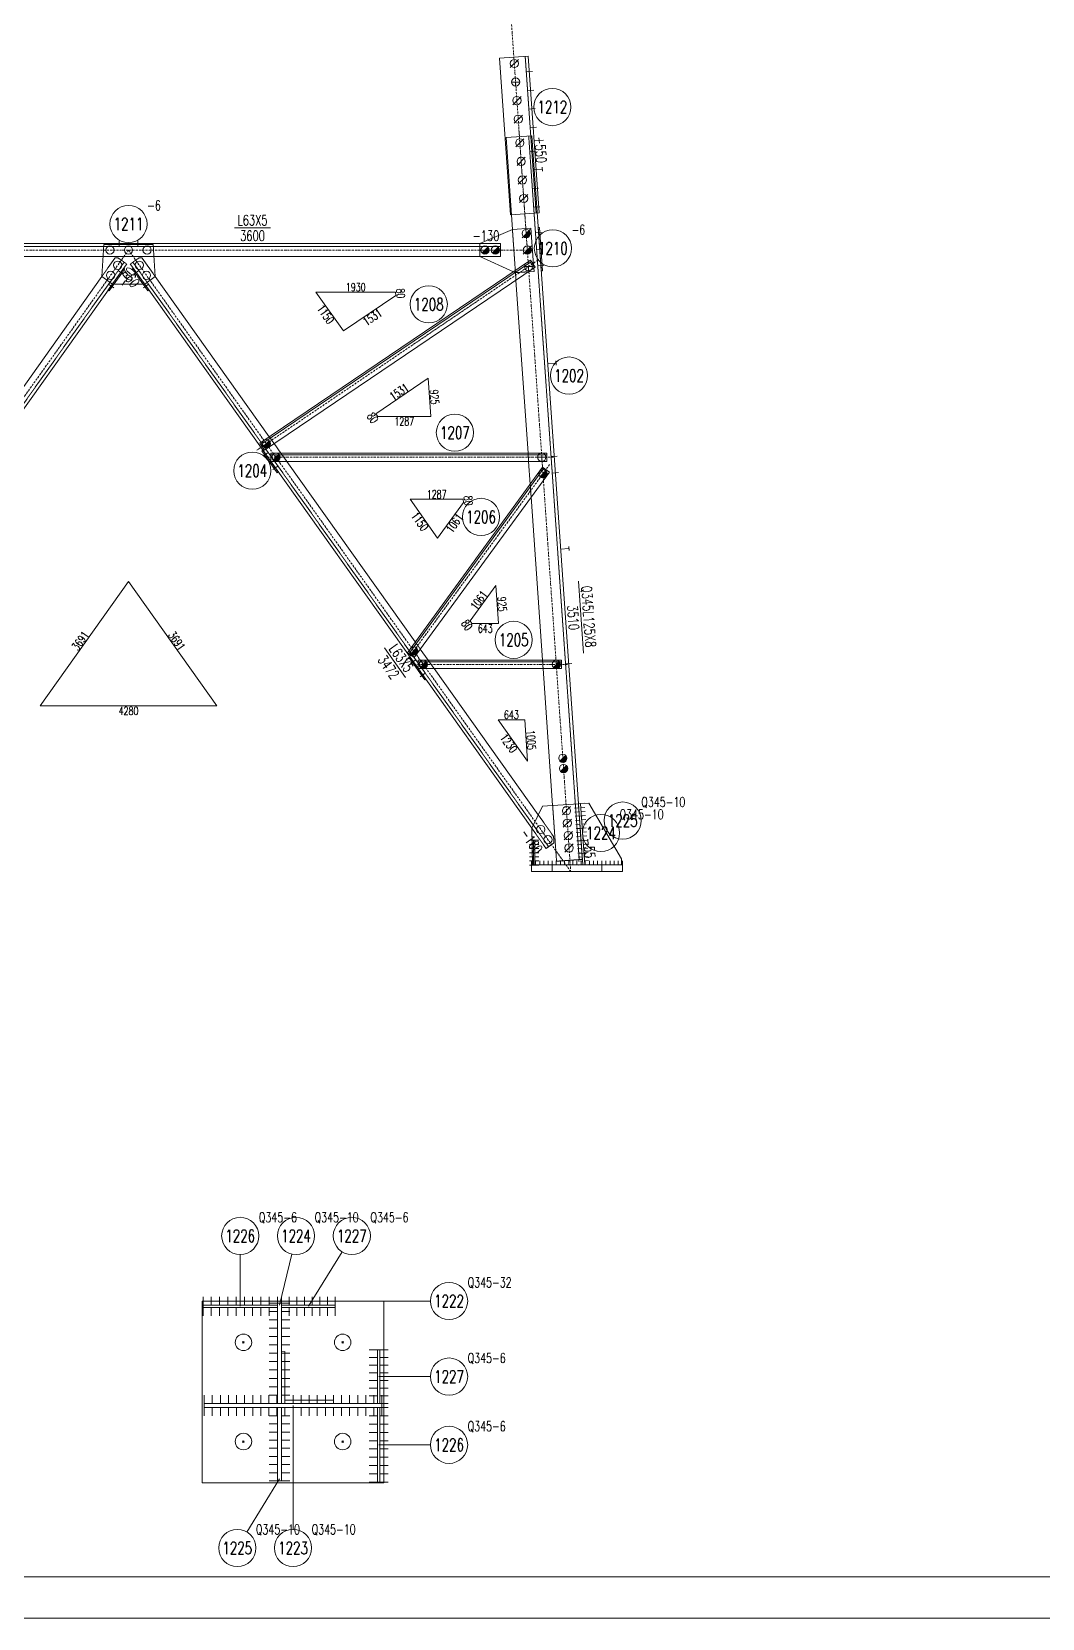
# Model space of a CAD drawing. Extents: x -62666 to 126696, y -48828 to 60042.
# Drawn here: x 113396 to 118286, y -48828 to -41151 of the extents above; entities that cross this region are included whole.
import ezdxf
from ezdxf.enums import TextEntityAlignment as Align

# ---------------------------------------------------------------- set-up
doc = ezdxf.new("R2010")
doc.units = 0
doc.header["$MEASUREMENT"] = 0
doc.linetypes.add('Dash', pattern=[2.75, 2, -0.75])
doc.linetypes.add('DashDot', pattern=[15.6, 9, -3, 0.6, -3])
doc.layers.get('0').update_dxf_attribs({"linetype": 'CONTINUOUS', "lineweight": 25})
doc.styles.get("Standard").update_dxf_attribs({"font": 'simplex.shx', "width": 0.7, "height": 3, "bigfont": 'gbhzfs.shx'})

# ---------------------------------------------------------------- blocks, each defined once
blk = doc.blocks.new('M20X55S')
at = {"color": 3, "linetype": 'Continuous', "lineweight": 13}
blk.add_line((-1, -1), (1, 1), dxfattribs=at)
blk.add_circle((0, 0), 1, dxfattribs=at)
blk = doc.blocks.new('M16X40S')
at = {"color": 3, "linetype": 'Continuous', "lineweight": 13}
blk.add_line((-0.707, -0.707), (0.707, 0.707), dxfattribs=at)
blk.add_circle((0, 0), 1, dxfattribs=at)
for radius in [0.9, 0.8, 0.7, 0.6, 0.5, 0.4, 0.3, 0.2, 0.1]:
    blk.add_arc((0, 0), radius, 225, 45, dxfattribs=at)
blk = doc.blocks.new('StepBolt')
at = {"color": 3, "linetype": 'Continuous', "lineweight": 13}
for p, q in [((-1, 0), (1, 0)), ((0, 0), (0, -1))]:
    blk.add_line(p, q, dxfattribs=at)
blk.add_circle((0, 0), 1, dxfattribs=at)
blk = doc.blocks.new('M16X50S')
at = {"color": 3, "linetype": 'Continuous', "lineweight": 13}
blk.add_line((-1, -1), (1, 1), dxfattribs=at)
blk.add_circle((0, 0), 1, dxfattribs=at)
for radius in [0.9, 0.8, 0.7, 0.6, 0.5, 0.4, 0.3, 0.2, 0.1]:
    blk.add_arc((0, 0), radius, 225, 45, dxfattribs=at)
blk = doc.blocks.new('M20X45S')
at = {"color": 3, "linetype": 'Continuous', "lineweight": 13}
blk.add_circle((0, 0), 1, dxfattribs=at)
blk = doc.blocks.new('DefaultBolt')
at = {"color": 3, "linetype": 'Continuous', "lineweight": 13}
for p, q in [((-0.1, -0.1), (0.1, 0.1)), ((0.1, -0.1), (-0.1, 0.1))]:
    blk.add_line(p, q, dxfattribs=at)
blk.add_circle((0, 0), 1, dxfattribs=at)

msp = doc.modelspace()

# ---------------------------------------------------------------- linework, layer by layer
at = {"color": 3, "linetype": 'DashDot', "lineweight": 0}
for p, q in [((115696.26323, -40805.99656), (115794.137, -42207.58342)), ((115753.73269, -41628.99247), (116004.14643, -45214.9251)), ((113864.1464, -42207.58342), (111724.14635, -45214.92516)), ((111934.15585, -42207.58342), (115794.137, -42207.58342)), ((113864.14646, -42207.58342), (116004.1465, -45214.92516)), ((115845.28702, -42256.58341), (114485.52952, -43175.64833)), ((115919.14014, -43210.03065), (114522.47981, -43210.03067)), ((115902.11936, -43245.39715), (115212.02423, -44191.73543)), ((115989.14329, -44212.47787), (115235.81315, -44212.47791))]:
    msp.add_line(p, q, dxfattribs=at)
at = {"color": 3, "linetype": 'Dash', "lineweight": 0}
for p, q in [((115783.82178, -41271.02685), (115836.76417, -42029.18049)), ((115800.71325, -41655.78477), (116045.20566, -45156.9239)), ((115739.09833, -42352.4967), (115721.98034, -42107.36657)), ((112064.15585, -42190.58342), (115664.137, -42190.58342)), ((115564.137, -42175.58342), (115664.137, -42175.58342)), ((115664.137, -42175.58342), (115664.137, -42238.58342)), ((113843.21045, -42266.32596), (111830.76288, -45094.41824)), ((113734.52741, -42336.26877), (113799.46321, -42245.0145)), ((113987.72996, -42238.58342), (113740.5629, -42238.58342)), ((113840.93741, -42295.39198), (113765.5655, -42401.31211)), ((113855.43201, -42275.02272), (113785.85794, -42372.79515)), ((113799.46321, -42245.0145), (113813.06395, -42244.87396)), ((113813.06395, -42244.87396), (113855.43201, -42275.02272)), ((113845.82603, -42298.87068), (113840.93741, -42295.39198)), ((113915.2289, -42244.87396), (113872.86085, -42275.02272)), ((113872.86085, -42275.02272), (113942.43492, -42372.79515)), ((113882.46682, -42298.87068), (113887.35544, -42295.39198)), ((113885.0824, -42266.32596), (115897.52998, -45094.41824)), ((113887.35544, -42295.39198), (113962.72736, -42401.31211)), ((113928.82964, -42245.0145), (113915.2289, -42244.87396)), ((113993.76544, -42336.26877), (113928.82964, -42245.0145)), ((115664.137, -42238.58342), (115564.137, -42238.58342)), ((115825.2511, -42294.26573), (115824.18006, -42278.9283)), ((113793.22198, -42372.79515), (113845.82603, -42298.87068)), ((113935.07088, -42372.79515), (113882.46682, -42298.87068)), ((115726.89825, -42312.46282), (115736.61053, -42316.87135)), ((115736.61053, -42316.87135), (115798.16576, -42312.57281)), ((114568.38714, -43143.78454), (114545.18905, -43111.18427)), ((114513.7212, -43175.62368), (114589.09311, -43281.54382)), ((114629.75918, -43230.03066), (114601.2955, -43190.03066)), ((115800.37849, -43230.03065), (115797.5852, -43190.03065)), ((115812.41248, -43402.35772), (115808.086, -43340.40246)), ((115275.91204, -44138.06918), (115251.46205, -44103.70962)), ((115227.05455, -44178.07093), (115302.42646, -44283.99106)), ((115343.09252, -44232.47791), (115314.62885, -44192.47791)), ((115870.38164, -44232.47788), (115867.58835, -44192.47788)), ((115935.47289, -45164.58679), (115916.66399, -44895.24272)), ((116041.36032, -44886.5349), (116060.16922, -45155.87896)), ((115920.98478, -45044.58981), (115846.83611, -44940.38869)), ((115815.73435, -45005.34257), (115885.30842, -45103.115)), ((115922.78786, -45076.44494), (115920.98478, -45044.58981)), ((115885.30842, -45103.115), (115922.78786, -45076.44494)), ((115819.21949, -45182.84679), (116062.00356, -45182.84679)), ((116060.12057, -45155.88236), (115935.47289, -45164.58679)), ((116072.07692, -45182.84679), (116249.21949, -45182.84679))]:
    msp.add_line(p, q, dxfattribs=at)
at = {"color": 3, "linetype": 'Continuous', "lineweight": 13}
for p, q in [((114376.64329, -42100.58342), (114551.64329, -42100.58342)), ((116041.29859, -43809.03303), (116065.6805, -44158.18275)), ((115102.6537, -44132.60897), (115204.11589, -44275.19377))]:
    msp.add_line(p, q, dxfattribs=at)
at = {"color": 3, "linetype": 'Continuous', "lineweight": 0}
for p, q in [((115813.71213, -42263.44101), (114503.66471, -43148.9067)), ((115156.64551, -42410.99768), (114770.64739, -42410.99768)), ((114770.64739, -42410.99768), (114904.03752, -42598.4508)), ((114904.03752, -42598.4508), (115157.76011, -42426.95881)), ((115157.76011, -42426.95881), (115156.64551, -42410.99768)), ((115314.42741, -42827.9377), (115060.70483, -42999.42969)), ((115327.31344, -43012.46602), (115314.42741, -42827.9377)), ((115060.70483, -42999.42969), (115069.98137, -43012.46602)), ((115069.98137, -43012.46602), (115327.31344, -43012.46602)), ((115889.14014, -43198.03065), (114552.47981, -43198.03067)), ((115874.74743, -43262.56624), (115220.00453, -44160.42545)), ((115483.98074, -43413.44491), (115226.64867, -43413.44491)), ((115226.64867, -43413.44491), (115360.0388, -43600.89804)), ((115360.0388, -43600.89804), (115485.09534, -43429.40604)), ((115485.09534, -43429.40604), (115483.98074, -43413.44491)), ((113864.14643, -43811.49896), (113436.14643, -44412.96728)), ((114292.14643, -44412.96728), (113864.14643, -43811.49896)), ((115641.76264, -43830.38493), (115516.70609, -44001.87693)), ((115654.64866, -44014.91325), (115641.76264, -43830.38493)), ((115516.70609, -44001.87693), (115525.98264, -44014.91326)), ((115525.98264, -44014.91326), (115654.64866, -44014.91325)), ((115959.14328, -44200.47787), (115265.81315, -44200.47791)), ((113436.14643, -44412.96728), (114292.14643, -44412.96728)), ((115781.25609, -44479.79713), (115652.59006, -44479.79714)), ((115652.59006, -44479.79714), (115795.25671, -44680.28656)), ((115795.25671, -44680.28656), (115781.25609, -44479.79713)), ((116041.36032, -44886.5349), (116021.40914, -44887.92813)), ((116042.73979, -44906.28902), (116022.78862, -44907.68226)), ((116051.33591, -44885.83828), (116071.28708, -44884.44504)), ((116052.71538, -44905.5924), (116072.66656, -44904.19917)), ((116044.11927, -44926.04315), (116024.16809, -44927.43638)), ((116045.49874, -44945.79727), (116025.54757, -44947.19051)), ((116046.87822, -44965.5514), (116026.92705, -44966.94464)), ((116054.09486, -44925.34653), (116074.04603, -44923.9533)), ((116055.47433, -44945.10066), (116075.42551, -44943.70742)), ((116056.85381, -44964.85478), (116076.80498, -44963.46155)), ((116058.23328, -44984.60891), (116078.18446, -44983.21567)), ((116048.2577, -44985.30553), (116028.30652, -44986.69876)), ((116049.63717, -45005.05965), (116029.686, -45006.45289)), ((116051.01665, -45024.81378), (116031.06547, -45026.20702)), ((116052.39612, -45044.56791), (116032.44495, -45045.96114)), ((116059.61276, -45004.36304), (116079.56393, -45002.9698)), ((116060.99223, -45024.11716), (116080.94341, -45022.72393)), ((116062.37171, -45043.87129), (116082.32288, -45042.47805)), ((115824.05245, -45063.25315), (115804.05245, -45063.25315)), ((115824.05245, -45083.3021), (115804.05245, -45083.3021)), ((115824.05245, -45103.35104), (115804.05245, -45103.35104)), ((115824.05245, -45123.39999), (115804.05245, -45123.39999)), ((115830.05245, -45063.25315), (115850.05245, -45063.25315)), ((115830.05245, -45083.3021), (115850.05245, -45083.3021)), ((115830.05245, -45103.35104), (115850.05245, -45103.35104)), ((115830.05245, -45123.39999), (115850.05245, -45123.39999)), ((116053.7756, -45064.32203), (116033.82442, -45065.71527)), ((116055.15507, -45084.07616), (116035.2039, -45085.46939)), ((116056.53455, -45103.83028), (116036.58337, -45105.22352)), ((116057.91402, -45123.58441), (116037.96285, -45124.97765)), ((116063.75118, -45063.62541), (116083.70236, -45062.23218)), ((116065.13066, -45083.37954), (116085.08183, -45081.98631)), ((116066.51013, -45103.13367), (116086.46131, -45101.74043)), ((116067.88961, -45122.88779), (116087.84078, -45121.49456)), ((115824.05245, -45143.44893), (115804.05245, -45143.44893)), ((115824.05245, -45163.49788), (115804.05245, -45163.49788)), ((115824.05245, -45183.54682), (115804.05245, -45183.54682)), ((115814.21949, -45182.84679), (115814.21949, -45162.89561)), ((115830.05245, -45143.44893), (115850.05245, -45143.44893)), ((115830.05245, -45163.49788), (115850.05245, -45163.49788)), ((115830.05245, -45183.54682), (115850.05245, -45183.54682)), ((115834.21949, -45182.84679), (115834.21949, -45162.89561)), ((115854.21949, -45182.84679), (115854.21949, -45162.89561)), ((115874.21949, -45182.84679), (115874.21949, -45162.89561)), ((115894.21949, -45182.84679), (115894.21949, -45162.89561)), ((115914.21949, -45182.84679), (115914.21949, -45162.89561)), ((115934.21949, -45182.84679), (115934.21949, -45162.89561)), ((115954.21949, -45182.84679), (115954.21949, -45162.89561)), ((115974.21949, -45182.84679), (115974.21949, -45162.89561)), ((115994.21949, -45182.84679), (115994.21949, -45162.89561)), ((116014.21949, -45182.84679), (116014.21949, -45162.89561)), ((116034.21949, -45182.84679), (116034.21949, -45162.89561)), ((116059.2935, -45143.33854), (116039.34232, -45144.73177)), ((116060.67297, -45163.09266), (116040.7218, -45164.4859)), ((116062.05245, -45182.84679), (116042.10127, -45184.24002)), ((116054.21949, -45182.84679), (116054.21949, -45162.89561)), ((116069.26908, -45142.64192), (116089.22026, -45141.24868)), ((116070.64856, -45162.39605), (116090.59973, -45161.00281)), ((116072.02803, -45182.15017), (116091.97921, -45180.75694)), ((116074.21949, -45182.84679), (116074.21949, -45162.89561)), ((116094.21949, -45182.84679), (116094.21949, -45162.89561)), ((116114.21949, -45182.84679), (116114.21949, -45162.89561)), ((116134.21949, -45182.84679), (116134.21949, -45162.89561)), ((116154.21949, -45182.84679), (116154.21949, -45162.89561)), ((116174.21949, -45182.84679), (116174.21949, -45162.89561)), ((116194.21949, -45182.84679), (116194.21949, -45162.89561)), ((116214.21949, -45182.84679), (116214.21949, -45162.89561)), ((116234.21949, -45182.84679), (116234.21949, -45162.89561)), ((116254.21949, -45182.84679), (116254.21949, -45162.89561))]:
    msp.add_line(p, q, dxfattribs=at)
at = {"color": 7, "linetype": 'Continuous', "lineweight": 13}
for p, q in [((114897.46989, -47054.20657), (114734.73825, -47318.25443)), ((114404.6893, -47067.58851), (114404.6893, -47318.25443)), ((114653.80272, -47065.13136), (114594.76266, -47312.58851)), ((115325.40416, -47292.58851), (115100.40416, -47292.58851)), ((115325.40416, -47658.25443), (115074.73825, -47658.25443)), ((114660.40416, -48397.58851), (114660.40416, -47798.2056)), ((115325.40416, -47988.30337), (115074.73825, -47988.30337)), ((114437.27391, -48410.75605), (114594.76266, -48152.58851))]:
    msp.add_line(p, q, dxfattribs=at)
at = {"color": 7, "linetype": 'Continuous', "lineweight": 0}
for p, q in [((114224.6893, -47312.25443), (114224.6893, -47272.25443)), ((114264.6893, -47312.25443), (114264.6893, -47272.25443)), ((114304.6893, -47312.25443), (114304.6893, -47272.25443)), ((114344.6893, -47312.25443), (114344.6893, -47272.25443)), ((114384.6893, -47312.25443), (114384.6893, -47272.25443)), ((114424.6893, -47312.25443), (114424.6893, -47272.25443)), ((114464.6893, -47312.25443), (114464.6893, -47272.25443)), ((114504.6893, -47312.25443), (114504.6893, -47272.25443)), ((114544.6893, -47312.25443), (114544.6893, -47272.25443)), ((114584.6893, -47312.25443), (114584.6893, -47272.25443)), ((114604.73825, -47312.25443), (114604.73825, -47272.25443)), ((114641.8811, -47312.25443), (114641.8811, -47272.25443)), ((114679.02396, -47312.25443), (114679.02396, -47272.25443)), ((114716.16682, -47312.25443), (114716.16682, -47272.25443)), ((114753.30968, -47312.25443), (114753.30968, -47272.25443)), ((114790.45253, -47312.25443), (114790.45253, -47272.25443)), ((114827.59539, -47312.25443), (114827.59539, -47272.25443)), ((114864.73825, -47312.25443), (114864.73825, -47272.25443)), ((114224.6893, -47324.25443), (114224.6893, -47364.25443)), ((114264.6893, -47324.25443), (114264.6893, -47364.25443)), ((114304.6893, -47324.25443), (114304.6893, -47364.25443)), ((114344.6893, -47324.25443), (114344.6893, -47364.25443)), ((114384.6893, -47324.25443), (114384.6893, -47364.25443)), ((114424.6893, -47324.25443), (114424.6893, -47364.25443)), ((114464.6893, -47324.25443), (114464.6893, -47364.25443)), ((114504.6893, -47324.25443), (114504.6893, -47364.25443)), ((114544.6893, -47324.25443), (114544.6893, -47364.25443)), ((114584.78707, -47302.58851), (114544.88472, -47302.58851)), ((114584.78707, -47343.05252), (114544.88472, -47343.05252)), ((114584.6893, -47324.25443), (114584.6893, -47364.25443)), ((114604.73825, -47302.58851), (114644.6406, -47302.58851)), ((114604.73825, -47324.25443), (114604.73825, -47364.25443)), ((114604.73825, -47343.05252), (114644.6406, -47343.05252)), ((114641.8811, -47324.25443), (114641.8811, -47364.25443)), ((114679.02396, -47324.25443), (114679.02396, -47364.25443)), ((114716.16682, -47324.25443), (114716.16682, -47364.25443)), ((114753.30968, -47324.25443), (114753.30968, -47364.25443)), ((114790.45253, -47324.25443), (114790.45253, -47364.25443)), ((114827.59539, -47324.25443), (114827.59539, -47364.25443)), ((114864.73825, -47324.25443), (114864.73825, -47364.25443)), ((114584.78707, -47383.51653), (114544.88472, -47383.51653)), ((114584.78707, -47423.98055), (114544.88472, -47423.98055)), ((114604.73825, -47383.51653), (114644.6406, -47383.51653)), ((114604.73825, -47423.98055), (114644.6406, -47423.98055)), ((114584.78707, -47464.44456), (114544.88472, -47464.44456)), ((114584.78707, -47504.90857), (114544.88472, -47504.90857)), ((114604.73825, -47464.44456), (114644.6406, -47464.44456)), ((114604.73825, -47504.90857), (114644.6406, -47504.90857)), ((114584.78707, -47545.37258), (114544.88472, -47545.37258)), ((114584.78707, -47585.83659), (114544.88472, -47585.83659)), ((114604.73825, -47545.37258), (114644.6406, -47545.37258)), ((114604.73825, -47585.83659), (114644.6406, -47585.83659)), ((115068.73825, -47528.25443), (115028.73825, -47528.25443)), ((115068.73825, -47565.39728), (115028.73825, -47565.39728)), ((115080.73825, -47528.25443), (115120.73825, -47528.25443)), ((115080.73825, -47565.39728), (115120.73825, -47565.39728)), ((114584.78707, -47626.30061), (114544.88472, -47626.30061)), ((114584.78707, -47666.76462), (114544.88472, -47666.76462)), ((114604.73825, -47626.30061), (114644.6406, -47626.30061)), ((114604.73825, -47666.76462), (114644.6406, -47666.76462)), ((115068.73825, -47602.54014), (115028.73825, -47602.54014)), ((115068.73825, -47639.683), (115028.73825, -47639.683)), ((115080.73825, -47602.54014), (115120.73825, -47602.54014)), ((115080.73825, -47639.683), (115120.73825, -47639.683)), ((114584.78707, -47707.22863), (114544.88472, -47707.22863)), ((114604.73825, -47707.22863), (114644.6406, -47707.22863)), ((115068.73825, -47676.82585), (115028.73825, -47676.82585)), ((115068.73825, -47713.96871), (115028.73825, -47713.96871)), ((115080.73825, -47676.82585), (115120.73825, -47676.82585)), ((115080.73825, -47713.96871), (115120.73825, -47713.96871)), ((114230.40416, -47788.25443), (114230.40416, -47748.35208)), ((114230.40416, -47808.2056), (114230.40416, -47848.10795)), ((114269.49507, -47788.25443), (114269.49507, -47748.35208)), ((114269.49507, -47808.2056), (114269.49507, -47848.10795)), ((114308.58598, -47788.25443), (114308.58598, -47748.35208)), ((114308.58598, -47808.2056), (114308.58598, -47848.10795)), ((114347.67689, -47788.25443), (114347.67689, -47748.35208)), ((114347.67689, -47808.2056), (114347.67689, -47848.10795)), ((114386.7678, -47788.25443), (114386.7678, -47748.35208)), ((114386.7678, -47808.2056), (114386.7678, -47848.10795)), ((114425.85871, -47788.25443), (114425.85871, -47748.35208)), ((114425.85871, -47808.2056), (114425.85871, -47848.10795)), ((114464.94962, -47788.25443), (114464.94962, -47748.35208)), ((114464.94962, -47808.2056), (114464.94962, -47848.10795)), ((114504.04053, -47788.25443), (114504.04053, -47748.35208)), ((114504.04053, -47808.2056), (114504.04053, -47848.10795)), ((114543.13144, -47788.25443), (114543.13144, -47748.35208)), ((114543.13144, -47808.2056), (114543.13144, -47848.10795)), ((114584.78707, -47747.69264), (114544.88472, -47747.69264)), ((114584.78707, -47788.15666), (114544.88472, -47788.15666)), ((114584.78707, -47808.30337), (114544.88472, -47808.30337)), ((114582.22235, -47788.25443), (114582.22235, -47748.35208)), ((114582.22235, -47808.2056), (114582.22235, -47848.10795)), ((114604.73825, -47747.69264), (114644.6406, -47747.69264)), ((114604.73825, -47788.15666), (114644.6406, -47788.15666)), ((114604.73825, -47808.30337), (114644.6406, -47808.30337)), ((114621.31325, -47788.25443), (114621.31325, -47748.35208)), ((114621.31325, -47808.2056), (114621.31325, -47848.10795)), ((114660.40416, -47788.25443), (114660.40416, -47748.35208)), ((114660.40416, -47808.2056), (114660.40416, -47848.10795)), ((114699.49507, -47788.25443), (114699.49507, -47748.35208)), ((114699.49507, -47808.2056), (114699.49507, -47848.10795)), ((114738.58598, -47788.25443), (114738.58598, -47748.35208)), ((114738.58598, -47808.2056), (114738.58598, -47848.10795)), ((114777.67689, -47788.25443), (114777.67689, -47748.35208)), ((114777.67689, -47808.2056), (114777.67689, -47848.10795)), ((114816.7678, -47788.25443), (114816.7678, -47748.35208)), ((114816.7678, -47808.2056), (114816.7678, -47848.10795)), ((114855.85871, -47788.25443), (114855.85871, -47748.35208)), ((114855.85871, -47808.2056), (114855.85871, -47848.10795)), ((114894.94962, -47788.25443), (114894.94962, -47748.35208)), ((114894.94962, -47808.2056), (114894.94962, -47848.10795)), ((114934.04053, -47788.25443), (114934.04053, -47748.35208)), ((114934.04053, -47808.2056), (114934.04053, -47848.10795)), ((114973.13144, -47788.25443), (114973.13144, -47748.35208)), ((114973.13144, -47808.2056), (114973.13144, -47848.10795)), ((115012.22235, -47788.25443), (115012.22235, -47748.35208)), ((115012.22235, -47808.2056), (115012.22235, -47848.10795)), ((115068.73825, -47751.11157), (115028.73825, -47751.11157)), ((115068.73825, -47788.25443), (115028.73825, -47788.25443)), ((115068.73825, -47808.30337), (115028.73825, -47808.30337)), ((115051.31325, -47788.25443), (115051.31325, -47748.35208)), ((115051.31325, -47808.2056), (115051.31325, -47848.10795)), ((115080.73825, -47751.11157), (115120.73825, -47751.11157)), ((115080.73825, -47788.25443), (115120.73825, -47788.25443)), ((115080.73825, -47808.30337), (115120.73825, -47808.30337)), ((115090.40416, -47788.25443), (115090.40416, -47748.35208)), ((115090.40416, -47808.2056), (115090.40416, -47848.10795)), ((114584.78707, -47847.66839), (114544.88472, -47847.66839)), ((114584.78707, -47887.0334), (114544.88472, -47887.0334)), ((114604.73825, -47847.66839), (114644.6406, -47847.66839)), ((114604.73825, -47887.0334), (114644.6406, -47887.0334)), ((115068.73825, -47848.30337), (115028.73825, -47848.30337)), ((115068.73825, -47888.30337), (115028.73825, -47888.30337)), ((115080.73825, -47848.30337), (115120.73825, -47848.30337)), ((115080.73825, -47888.30337), (115120.73825, -47888.30337)), ((114584.78707, -47926.39842), (114544.88472, -47926.39842)), ((114584.78707, -47965.76343), (114544.88472, -47965.76343)), ((114604.73825, -47926.39842), (114644.6406, -47926.39842)), ((114604.73825, -47965.76343), (114644.6406, -47965.76343)), ((115068.73825, -47928.30337), (115028.73825, -47928.30337)), ((115068.73825, -47968.30337), (115028.73825, -47968.30337)), ((115080.73825, -47928.30337), (115120.73825, -47928.30337)), ((115080.73825, -47968.30337), (115120.73825, -47968.30337)), ((114584.78707, -48005.12845), (114544.88472, -48005.12845)), ((114584.78707, -48044.49346), (114544.88472, -48044.49346)), ((114604.73825, -48005.12845), (114644.6406, -48005.12845)), ((114604.73825, -48044.49346), (114644.6406, -48044.49346)), ((115068.73825, -48008.30337), (115028.73825, -48008.30337)), ((115068.73825, -48048.30337), (115028.73825, -48048.30337)), ((115080.73825, -48008.30337), (115120.73825, -48008.30337)), ((115080.73825, -48048.30337), (115120.73825, -48048.30337)), ((114584.78707, -48083.85848), (114544.88472, -48083.85848)), ((114584.78707, -48123.22349), (114544.88472, -48123.22349)), ((114604.73825, -48083.85848), (114644.6406, -48083.85848)), ((114604.73825, -48123.22349), (114644.6406, -48123.22349)), ((115068.73825, -48088.30337), (115028.73825, -48088.30337)), ((115068.73825, -48128.30337), (115028.73825, -48128.30337)), ((115080.73825, -48088.30337), (115120.73825, -48088.30337)), ((115080.73825, -48128.30337), (115120.73825, -48128.30337)), ((114584.78707, -48162.58851), (114544.88472, -48162.58851)), ((114604.73825, -48162.58851), (114644.6406, -48162.58851)), ((115068.73825, -48168.30337), (115028.73825, -48168.30337)), ((115080.73825, -48168.30337), (115120.73825, -48168.30337))]:
    msp.add_line(p, q, dxfattribs=at)
at = {"color": 7, "linetype": 'Continuous', "lineweight": 18}
for p, q in [((110376.03669, -48627.58851), (126496.03669, -48627.58851)), ((109876.03669, -48827.58851), (126696.03669, -48827.58851))]:
    msp.add_line(p, q, dxfattribs=at)
at = {"color": 3, "linetype": 'Continuous', "lineweight": 0}
for points in [[(115659.12544, -41279.73448), (115798.78534, -41269.98193)], [(115712.06785, -42037.88832), (115659.12544, -41279.73448)], [(115798.78534, -41269.98193), (115851.72773, -42028.13556)], [(115690.98048, -41663.44766), (115815.67681, -41654.73983)], [(115721.98034, -42107.36657), (115690.98048, -41663.44766)], [(115815.67681, -41654.73983), (116041.36032, -44886.5349)], [(115851.72773, -42028.13556), (115712.06785, -42037.88832)], [(115721.98034, -42107.36657), (115564.137, -42175.58342)], [(115811.76169, -42101.09694), (115721.98034, -42107.36657)], [(115824.18006, -42278.9283), (115811.76169, -42101.09694)], [(115846.84649, -42098.64062), (115852.83185, -42098.22265)], [(115861.47712, -42308.15163), (115846.84649, -42098.64062)], [(115852.83185, -42098.22265), (115867.46247, -42307.73366)], [(112164.15585, -42175.58342), (115564.137, -42175.58342)], [(113744.14643, -42180.58342), (113734.52741, -42336.26877)], [(113984.14643, -42180.58342), (113744.14643, -42180.58342)], [(113993.76544, -42336.26877), (113984.14643, -42180.58342)], [(115564.137, -42175.58342), (115564.137, -42238.58342)], [(113740.5629, -42238.58342), (112164.15585, -42238.58342)], [(115564.137, -42238.58342), (113987.72996, -42238.58342)], [(115809.23223, -42256.813), (114499.18481, -43142.27869)], [(114521.58431, -43175.41874), (115831.63172, -42289.95304)], [(115564.137, -42238.58342), (115726.89825, -42312.46282)], [(115831.63172, -42289.95304), (115809.23223, -42256.813)], [(115826.39188, -42310.60172), (115825.2511, -42294.26573)], [(113785.85794, -42372.79515), (111912.5585, -45005.34257)], [(113183.10381, -43111.18427), (113734.52741, -42336.26877)], [(113734.52741, -42336.26877), (113785.85794, -42372.79515)], [(113770.45412, -42404.79082), (113793.22198, -42372.79515)], [(113785.85794, -42372.79515), (113942.43492, -42372.79515)], [(113957.83873, -42404.79082), (113935.07088, -42372.79515)], [(113942.43492, -42372.79515), (113993.76544, -42336.26877)], [(113942.43492, -42372.79515), (115815.73435, -45005.34257)], [(114545.18905, -43111.18427), (113993.76544, -42336.26877)], [(115797.5852, -43190.03065), (115739.09833, -42352.4967)], [(115798.16576, -42312.57281), (115826.39188, -42310.60172)], [(115867.46247, -42307.73366), (115861.47712, -42308.15163)], [(113765.5655, -42401.31211), (113770.45412, -42404.79082)], [(113962.72736, -42401.31211), (113957.83873, -42404.79082)], [(114499.18481, -43142.27869), (114521.58431, -43175.41874)], [(114508.83258, -43179.10239), (114513.7212, -43175.62368)], [(114584.20449, -43285.02252), (114508.83258, -43179.10239)], [(115889.14014, -43190.03065), (114552.47981, -43190.03067)], [(114552.47981, -43190.03067), (114552.47981, -43230.03067)], [(114601.2955, -43190.03066), (114568.38714, -43143.78454)], [(115889.14014, -43230.03065), (115889.14014, -43190.03065)], [(114552.47981, -43230.03067), (115889.14014, -43230.03065)], [(114589.09311, -43281.54382), (114584.20449, -43285.02252)], [(115251.46205, -44103.70962), (114629.75918, -43230.03066)], [(115868.28356, -43257.85261), (115213.54065, -44155.71182)], [(115245.86003, -44179.27998), (115900.60294, -43281.42076)], [(115808.086, -43340.40246), (115800.37849, -43230.03065)], [(115900.60294, -43281.42076), (115868.28356, -43257.85261)], [(115867.58835, -44192.47788), (115812.41248, -43402.35772)], [(115314.62885, -44192.47791), (115275.91204, -44138.06918)], [(115213.54065, -44155.71182), (115245.86003, -44179.27998)], [(115222.9807, -44180.96985), (115227.05455, -44178.07093)], [(115298.35261, -44286.88998), (115222.9807, -44180.96985)], [(115959.14328, -44192.47787), (115265.81315, -44192.47791)], [(115265.81315, -44192.47791), (115265.81315, -44232.47791)], [(115959.14329, -44232.47787), (115959.14328, -44192.47787)], [(115265.81315, -44232.47791), (115959.14329, -44232.47787)], [(115302.42646, -44283.99106), (115298.35261, -44286.88998)], [(115846.83611, -44940.38869), (115343.09252, -44232.47791)], [(115916.66399, -44895.24272), (115870.38164, -44232.47788)], [(115866.78546, -44898.72585), (115815.73435, -45005.34257)], [(116041.31167, -44886.53829), (115866.78546, -44898.72585)], [(116062.00356, -45182.84679), (116041.31167, -44886.53829)], [(116041.36032, -44886.5349), (116051.33591, -44885.83828)], [(116062.05245, -45182.84679), (116041.36032, -44886.5349)], [(116051.33591, -44885.83828), (116072.02803, -45182.15017)], [(116091.23885, -44883.05177), (116051.33614, -44885.83826)], [(116051.33614, -44885.83826), (116072.07692, -45182.84679)], [(116249.21949, -45152.84679), (116091.23885, -44883.05177)], [(115815.73435, -45005.34257), (115819.21949, -45182.84679)], [(115824.05245, -45183.54682), (115824.05245, -45063.25315)], [(115824.05245, -45063.25315), (115830.05245, -45063.25315)], [(115830.05245, -45063.25315), (115830.05245, -45183.54682)], [(116254.21949, -45182.84679), (115814.21949, -45182.84679)], [(115814.21949, -45182.84679), (115814.21949, -45214.76867)], [(115830.05245, -45183.54682), (115824.05245, -45183.54682)], [(116060.16922, -45155.87896), (116060.12057, -45155.88236)], [(116072.02803, -45182.15017), (116062.05245, -45182.84679)], [(116249.21949, -45182.84679), (116249.21949, -45152.84679)], [(116254.21949, -45214.76867), (116254.21949, -45182.84679)], [(115814.21949, -45214.76867), (116254.21949, -45214.76867)]]:
    msp.add_lwpolyline(points, dxfattribs=at)
at = {"color": 3, "linetype": 'Continuous', "lineweight": 20}
for points in [[(115818.97348, -41343.75482), (115789.04636, -41345.84465)], [(115825.24298, -41433.53619), (115795.31586, -41435.62602)], [(115831.51247, -41523.31755), (115801.58535, -41525.40738)], [(115837.78197, -41613.09892), (115807.85484, -41615.18875)], [(115835.86506, -41728.51269), (115805.93794, -41730.60257)], [(115867.07396, -41816.55248), (115827.17114, -41819.33898)], [(115867.77059, -41826.52819), (115866.37734, -41806.57677)], [(115848.40433, -41908.0754), (115818.47721, -41910.16528)], [(115854.67396, -41997.85675), (115824.74685, -41999.94663)], [(115863.38135, -42122.54683), (115833.45423, -42124.63671)], [(113819.14643, -42160.58342), (113819.14643, -42190.58342)], [(113909.14643, -42160.58342), (113909.14643, -42190.58342)], [(115868.95436, -42202.35248), (115839.02724, -42204.44236)], [(115874.52885, -42282.17932), (115844.60173, -42284.2692)], [(113792.28165, -42389.63962), (113767.83854, -42372.2461)], [(113838.66437, -42324.45799), (113814.22126, -42307.06448)], [(113889.62849, -42324.45799), (113914.0716, -42307.06448)], [(113936.0112, -42389.63962), (113960.45431, -42372.2461)], [(115932.54904, -42754.15762), (115892.64621, -42756.94412)], [(115933.24566, -42764.13332), (115931.85241, -42744.18191)], [(114515.99425, -43204.6897), (114540.43735, -43187.29618)], [(115938.95794, -43204.80595), (115909.03082, -43206.89583)], [(114562.37696, -43269.87132), (114586.82007, -43252.4778)], [(115944.53095, -43284.6116), (115914.60383, -43286.70148)], [(115995.22984, -43651.74869), (115955.32701, -43654.53519)], [(115995.92646, -43661.72439), (115994.53321, -43641.77298)], [(115229.32759, -44207.13694), (115253.7707, -44189.74343)], [(116008.96108, -44207.25318), (115979.03396, -44209.34306)], [(115275.71031, -44272.31857), (115300.15342, -44254.92505)], [(116060.50363, -44945.34419), (116030.57652, -44947.43407)], [(116064.68339, -45005.19843), (116034.75627, -45007.28831)], [(116068.86315, -45065.05267), (116038.93603, -45067.14255)], [(116073.0429, -45124.9069), (116043.11578, -45126.99678)], [(115914.21949, -45183.80773), (115914.21949, -45213.80773)], [(115914.21949, -45183.80773), (115914.21949, -45213.80773)], [(116154.21949, -45183.80773), (116154.21949, -45213.80773)], [(116154.21949, -45183.80773), (116154.21949, -45213.80773)]]:
    msp.add_lwpolyline(points, dxfattribs=at)
at = {"color": 7, "linetype": 'Continuous', "lineweight": 0}
for points in [[(114220.40416, -48172.58851), (114220.40416, -47292.58851)], [(114220.40416, -47292.58851), (115100.40416, -47292.58851)], [(114584.6893, -47312.25443), (114224.6893, -47312.25443)], [(114224.6893, -47312.25443), (114224.6893, -47324.25443)], [(114224.6893, -47324.25443), (114584.6893, -47324.25443)], [(114584.6893, -47324.25443), (114584.6893, -47312.25443)], [(114584.78707, -47788.15666), (114584.78707, -47302.58851)], [(114584.78707, -47302.58851), (114604.73825, -47302.58851)], [(114604.73825, -47302.58851), (114604.73825, -47788.15666)], [(114864.73825, -47312.25443), (114604.73825, -47312.25443)], [(114604.73825, -47312.25443), (114604.73825, -47324.25443)], [(114604.73825, -47324.25443), (114864.73825, -47324.25443)], [(114864.73825, -47324.25443), (114864.73825, -47312.25443)], [(115100.40416, -47292.58851), (115100.40416, -48172.58851)], [(114604.73825, -47537.6456), (114620.7774, -47537.56738)], [(114604.73825, -47788.25443), (114604.73825, -47537.6456)], [(114620.7774, -47537.56738), (114620.7774, -47772.21527)], [(115068.73825, -47528.25443), (115068.73825, -47788.25443)], [(115080.73825, -47528.25443), (115068.73825, -47528.25443)], [(115080.73825, -47788.25443), (115080.73825, -47528.25443)], [(114230.40416, -47788.25443), (115090.40416, -47788.25443)], [(114230.40416, -47808.2056), (114230.40416, -47788.25443)], [(115090.40416, -47808.2056), (114230.40416, -47808.2056)], [(114604.73825, -47788.15666), (114584.78707, -47788.15666)], [(114584.78707, -48162.58851), (114584.78707, -47808.30337)], [(114584.78707, -47808.30337), (114604.73825, -47808.30337)], [(114855.34707, -47788.25443), (114604.73825, -47788.25443)], [(114604.73825, -47808.30337), (114604.73825, -48162.58851)], [(114620.7774, -47772.21527), (114855.42529, -47772.21527)], [(114855.42529, -47772.21527), (114855.34707, -47788.25443)], [(115068.73825, -47788.25443), (115080.73825, -47788.25443)], [(115068.73825, -47808.30337), (115068.73825, -48168.30337)], [(115080.73825, -47808.30337), (115068.73825, -47808.30337)], [(115080.73825, -48168.30337), (115080.73825, -47808.30337)], [(115090.40416, -47788.25443), (115090.40416, -47808.2056)], [(115100.40416, -48172.58851), (114220.40416, -48172.58851)], [(114604.73825, -48162.58851), (114584.78707, -48162.58851)], [(115068.73825, -48168.30337), (115080.73825, -48168.30337)]]:
    msp.add_lwpolyline(points, dxfattribs=at)
at = {"color": 3, "linetype": 'Continuous', "lineweight": 13}
for centre in [(115915.19231, -41515.80336), (113864.14643, -42081.58342), (115917.83628, -42198.95273), (115317.11102, -42469.94661), (115995.93377, -42814.88961), (115443.5867, -43091.03065), (114463.01445, -43275.11876), (115570.04546, -43498.80784), (115728.03323, -44093.47789), (116255.66044, -44967.92431), (116150.41711, -45027.79594)]:
    msp.add_circle(centre, 90, dxfattribs=at)
at = {"color": 7, "linetype": 'Continuous', "lineweight": 13}
for centre in [(114404.6893, -46977.58851), (114674.6893, -46977.58851), (114944.6893, -46977.58851), (115415.40416, -47292.58851), (115415.40416, -47658.25443), (115415.40416, -47988.30337), (114390.40416, -48487.58851), (114660.40416, -48487.58851)]:
    msp.add_circle(centre, 90, dxfattribs=at)

# ---------------------------------------------------------------- block references
at = {"color": 3, "linetype": 'Continuous', "lineweight": 13}
for name, p, xscale, yscale, zscale in [('M20X55S', (115731.09375, -41304.78192), 20, 20.00000000000728, 20.00000000000454), ('StepBolt', (115737.36325, -41394.56329), 20, 20.00000000000728, 20.00000000000454), ('M20X55S', (115743.63274, -41484.34465), 20, 20.00000000000728, 20.00000000000454), ('M20X55S', (115749.90223, -41574.12602), 20, 20.00000000000728, 20.00000000000454), ('M20X55S', (115757.91245, -41688.84671), 20, 20.00000000000728, 20.00000000000454), ('M20X55S', (115764.18208, -41778.62806), 20, 20.00000000000728, 20.00000000000454), ('M20X55S', (115770.45172, -41868.40942), 20, 20.00000000000728, 20.00000000000454), ('M20X55S', (115776.72135, -41958.19077), 20, 20.00000000000728, 20.00000000000454), ('M16X50S', (115788.56399, -42127.77777), 20, 20.00000000000728, 20.00000000000454), ('M20X45S', (113774.14643, -42207.58342), 20, 20.00000000000728, 20.00000000000454), ('M20X45S', (113864.14643, -42207.58342), 20, 20.00000000000728, 20.00000000000454), ('M20X45S', (113954.14643, -42207.58342), 20, 20.00000000000728, 20.00000000000454), ('M16X40S', (115589.137, -42207.58342), 20, 20.00000000000728, 20.00000000000454), ('M16X40S', (115639.137, -42207.58342), 20, 20.00000000000728, 20.00000000000454), ('M16X50S', (115794.137, -42207.58342), 20, 20.00000000000728, 20.00000000000454), ('M20X45S', (113811.96584, -42280.91274), 20, 20.00000000000728, 20.00000000000454), ('M20X45S', (113916.32701, -42280.91274), 20, 20.00000000000728, 20.00000000000454), ('StepBolt', (115799.71105, -42287.40402), 20, 20.00000000000728, 20.00000000000454), ('M20X45S', (113777.17881, -42329.79896), 20, 20.00000000000728, 20.00000000000454), ('M20X45S', (113951.11405, -42329.79896), 20, 20.00000000000728, 20.00000000000454), ('M16X40S', (114531.09709, -43144.84904), 20, 20.00000000000728, 20.00000000000454), ('M16X40S', (114577.47981, -43210.03066), 20, 20.00000000000728, 20.00000000000454), ('StepBolt', (115864.14014, -43210.03065), 20, 20.00000000000728, 20.00000000000454), ('M16X40S', (115869.71315, -43289.8363), 20, 20.00000000000728, 20.00000000000454), ('M16X40S', (115244.43044, -44147.29629), 20, 20.00000000000728, 20.00000000000454), ('M16X40S', (115290.81315, -44212.47791), 20, 20.00000000000728, 20.00000000000454), ('M16X40S', (115934.14329, -44212.47787), 20, 20.00000000000728, 20.00000000000454), ('M16X40S', (115965.832, -44666.26126), 20, 20.00000000000728, 20.00000000000454), ('M16X40S', (115969.31513, -44716.1398), 20, 20.00000000000728, 20.00000000000454), ('M20X55S', (115983.59596, -44920.64177), 20, 20.00000000000728, 20.00000000000454), ('M20X55S', (115987.77572, -44980.49601), 20, 20.00000000000728, 20.00000000000454), ('M20X45S', (115859.20052, -45011.23259), 20, 20.00000000000728, 20.00000000000454), ('M20X45S', (115893.98755, -45060.1188), 20, 20.00000000000728, 20.00000000000454), ('M20X55S', (115991.95547, -45040.35024), 20, 20.00000000000728, 20.00000000000454), ('M20X55S', (115996.13523, -45100.20448), 20, 20.00000000000728, 20.00000000000454), ('DefaultBolt', (114420.40416, -47492.58851), 40, 40, 39.99999999999772), ('DefaultBolt', (114900.40416, -47492.58851), 40, 40, 39.99999999999772), ('DefaultBolt', (114420.40416, -47972.58851), 40, 40, 39.99999999999772), ('DefaultBolt', (114900.40416, -47972.58851), 40, 40, 39.99999999999772)]:
    msp.add_blockref(name, p, dxfattribs=dict(at, xscale=xscale, yscale=yscale, zscale=zscale))

# ---------------------------------------------------------------- texts
at = {"color": 3, "linetype": 'Continuous', "lineweight": 13, "width": 0.7}
for s, height, p in [('1212', 60, (115915.19231, -41515.80336)), ('1211', 60, (113864.14643, -42081.58342)), ('L63X5', 50, (114464.14329, -42063.08342)), ('3600', 50, (114464.14329, -42138.08342)), ('-130', 50, (115594.137, -42138.08342)), ('1210', 60, (115917.83628, -42198.95273)), ('1208', 60, (115317.11102, -42469.94661)), ('1202', 60, (115995.93377, -42814.88961)), ('1207', 60, (115443.5867, -43091.03065)), ('1204', 60, (114463.01445, -43275.11876)), ('1206', 60, (115570.04546, -43498.80784)), ('1205', 60, (115728.03323, -44093.47789)), ('1225', 60, (116255.66044, -44967.92431)), ('1224', 60, (116150.41711, -45027.79594))]:
    msp.add_text(s, height=height, dxfattribs=at).set_placement(p, align=Align.MIDDLE_CENTER)
for s, rotation, p in [('+550', 273.994608153, (115857.96209, -41721.95743)), ('-60', 54.564653078, (113855.54724, -42339.54006)), ('-60', 305.435346922, (113872.74562, -42339.54006)), ('Q345L125X8', 273.994608153, (116090.89844, -43980.99554)), ('3510', 273.994608153, (116016.08065, -43986.22024)), ('L63X5', 305.435346922, (115183.93868, -44182.15947)), ('3472', 305.435346922, (115122.83091, -44225.64326)), ('-160', 305.435346922, (115814.16966, -45067.82298)), ('-55', 273.994608153, (116093.92083, -45100.89416))]:
    msp.add_text(s, height=50, rotation=rotation, dxfattribs=at).set_placement(p, align=Align.MIDDLE_CENTER)
for s, p in [('-6', (113954.14643, -41991.58342)), ('-6', (116007.83628, -42108.95273)), ('Q345-10', (116345.66044, -44877.92431)), ('Q345-10', (116240.41711, -44937.79594))]:
    msp.add_text(s, height=48, dxfattribs=at).set_placement(p, align=Align.MIDDLE_LEFT)
at = {"color": 3, "linetype": 'Continuous', "lineweight": 20, "width": 0.7}
for s, p in [('1930', (114963.64645, -42386.99768)), ('4280', (113864.14643, -44436.96728))]:
    msp.add_text(s, height=40, dxfattribs=at).set_placement(p, align=Align.MIDDLE_CENTER)
for s, rotation, p in [('80', 273.994608153, (115181.1445, -42417.30634)), ('1150', 305.435348331, (114817.78797, -42518.63905)), ('1531', 34.054900185, (115044.3385, -42532.58884)), ('1531', 34.054900185, (115174.12643, -42893.79966)), ('925', 273.994608153, (115344.81212, -42918.52996)), ('80', 305.435346922, (115045.78861, -43019.86267)), ('1287', 0.000000684, (115198.64741, -43036.46602)), ('1287', 0.000000684, (115355.3147, -43389.44491)), ('80', 273.994608153, (115508.47973, -43419.75357)), ('1150', 305.435346922, (115273.78925, -43521.08629)), ('1061', 53.899470754, (115441.95869, -43529.29293)), ('1061', 53.899470754, (115559.84274, -43901.99004)), ('925', 273.994608153, (115672.14734, -43920.97719)), ('3691', 54.564652639, (113630.59194, -44098.3183)), ('3691', 305.435347361, (114097.70091, -44098.3183)), ('80', 305.435346922, (115501.78988, -44022.30991)), ('643', 0.000003126, (115590.31565, -44038.91325)), ('643', 0.000003126, (115716.92307, -44455.79713)), ('1230', 305.435346922, (115704.3689, -44593.95667)), ('1005', 273.994608153, (115812.1981, -44578.36994))]:
    msp.add_text(s, height=40, rotation=rotation, dxfattribs=at).set_placement(p, align=Align.MIDDLE_CENTER)
at = {"color": 7, "linetype": 'Continuous', "lineweight": 13, "width": 0.7}
for s, p in [('Q345-6', (114494.6893, -46887.58851)), ('Q345-10', (114764.6893, -46887.58851)), ('Q345-6', (115034.6893, -46887.58851)), ('Q345-32', (115505.40416, -47202.58851)), ('Q345-6', (115505.40416, -47568.25443)), ('Q345-6', (115505.40416, -47898.30337)), ('Q345-10', (114480.40416, -48397.58851)), ('Q345-10', (114750.40416, -48397.58851))]:
    msp.add_text(s, height=48, dxfattribs=at).set_placement(p, align=Align.MIDDLE_LEFT)
for s, p in [('1226', (114404.6893, -46977.58851)), ('1224', (114674.6893, -46977.58851)), ('1227', (114944.6893, -46977.58851)), ('1222', (115415.40416, -47292.58851)), ('1227', (115415.40416, -47658.25443)), ('1226', (115415.40416, -47988.30337)), ('1225', (114390.40416, -48487.58851)), ('1223', (114660.40416, -48487.58851))]:
    msp.add_text(s, height=60, dxfattribs=at).set_placement(p, align=Align.MIDDLE_CENTER)

doc.saveas('drawing.dxf')
